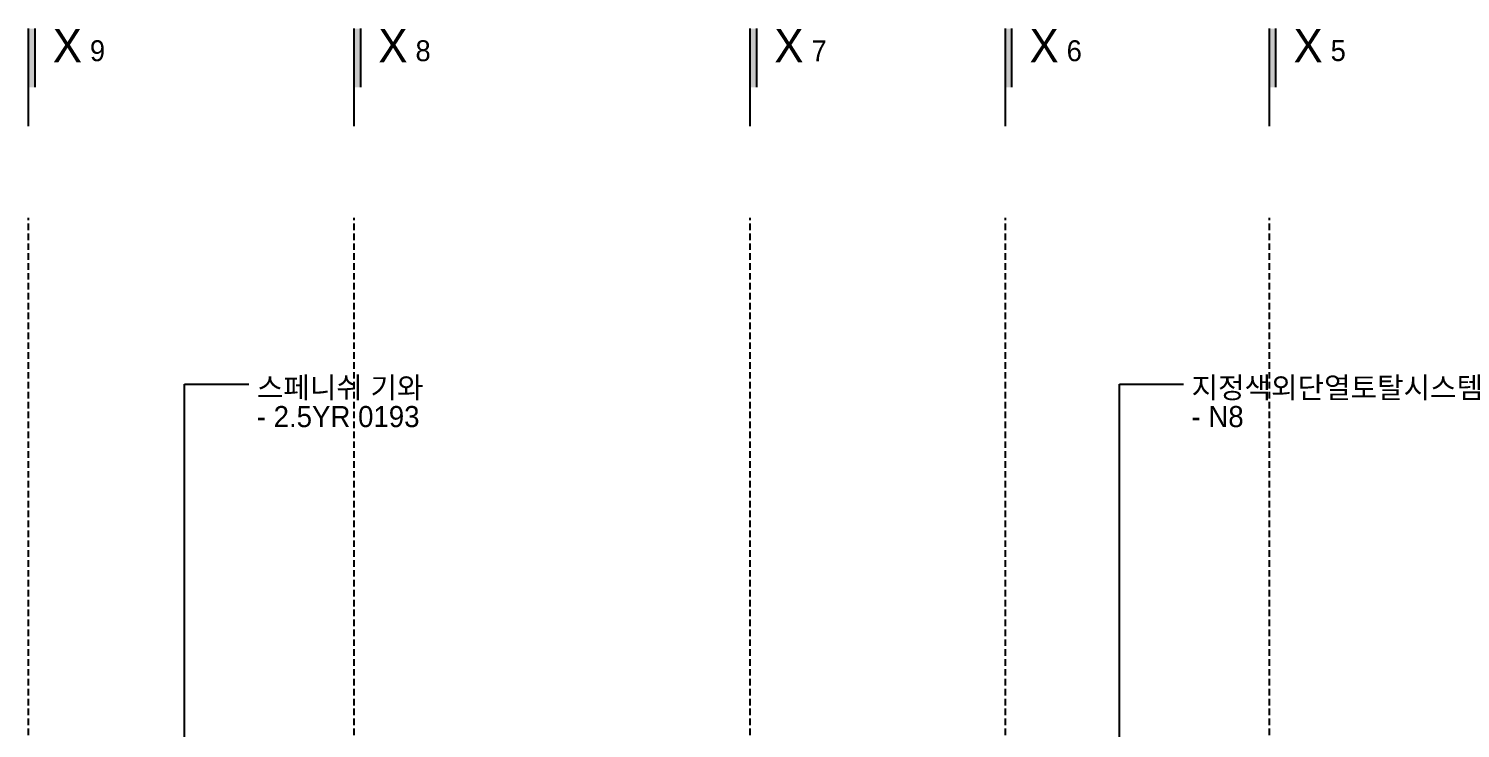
# Model space of a CAD drawing. Extents: x 11416736 to 11582377, y -14295679 to -14163266.
# Drawn here: x 11548066 to 11564336, y -14278545 to -14270594 of the extents above; entities that cross this region are included whole.
import ezdxf
from ezdxf.enums import TextEntityAlignment as Align

# ---------------------------------------------------------------- set-up
doc = ezdxf.new("R2010")
doc.units = 0
doc.header["$LTSCALE"] = 50
doc.header["$MEASUREMENT"] = 0
doc.linetypes.add('HIDDEN', pattern=[0.375, 0.25, -0.125])
for name, color, linetype in [('! 06 중심선', 11, 'CONTINUOUS'), ('! 12 지시선_안내선', 252, 'CONTINUOUS'), ('! 22 text 진한선', 7, 'CONTINUOUS'), ('TEX', 3, 'CONTINUOUS')]:
    doc.layers.add(name, color=color, linetype=linetype)
doc.styles.add('굴림', font='Gulim.ttf')

msp = doc.modelspace()

# ---------------------------------------------------------------- linework, layer by layer
at = {"layer": '! 06 중심선', "color": 251, "linetype": 'HIDDEN', "ltscale": 6}
for p, q in [((11548065.6, -14291896.1), (11548065.6, -14272743)), ((11551765.6, -14291896.1), (11551765.6, -14272743)), ((11556265.6, -14291896.1), (11556265.6, -14272743)), ((11559165.6, -14291896.1), (11559165.6, -14272743)), ((11562165.6, -14291896.1), (11562165.6, -14272743))]:
    msp.add_line(p, q, dxfattribs=at)
at = {"layer": '! 12 지시선_안내선'}
for points in [[(11549838.1, -14280149.4), (11549838.1, -14274633.9)], [(11549838.1, -14274633.9), (11550568.8, -14274633.9)], [(11560460.8, -14280916.3), (11560460.8, -14274633.9)], [(11560460.8, -14274633.9), (11561191.4, -14274633.9)]]:
    msp.add_lwpolyline(points, dxfattribs=at)
at = {"layer": '! 22 text 진한선', "color": 3}
for p, q in [((11548065.6, -14271703.6), (11548065.6, -14270593.8)), ((11548139.6, -14271259.6), (11548139.6, -14270593.8)), ((11551765.6, -14271703.6), (11551765.6, -14270593.8)), ((11551839.6, -14271259.6), (11551839.6, -14270593.8)), ((11556265.6, -14271703.6), (11556265.6, -14270593.8)), ((11556339.6, -14271259.6), (11556339.6, -14270593.8)), ((11559165.6, -14271703.6), (11559165.6, -14270593.8)), ((11559239.6, -14271259.6), (11559239.6, -14270593.8)), ((11562165.6, -14271703.6), (11562165.6, -14270593.8)), ((11562239.6, -14271259.6), (11562239.6, -14270593.8))]:
    msp.add_line(p, q, dxfattribs=at)
for points in [[(11548065.6, -14270593.8), (11548139.6, -14270593.8), (11548065.6, -14271259.6), (11548139.6, -14271259.6)], [(11551765.6, -14270593.8), (11551839.6, -14270593.8), (11551765.6, -14271259.6), (11551839.6, -14271259.6)], [(11556265.6, -14270593.8), (11556339.6, -14270593.8), (11556265.6, -14271259.6), (11556339.6, -14271259.6)], [(11559165.6, -14270593.8), (11559239.6, -14270593.8), (11559165.6, -14271259.6), (11559239.6, -14271259.6)], [(11562165.6, -14270593.8), (11562239.6, -14270593.8), (11562165.6, -14271259.6), (11562239.6, -14271259.6)]]:
    msp.add_solid(points, dxfattribs=at)

# ---------------------------------------------------------------- texts
at = {"layer": '! 22 text 진한선', "color": 3, "linetype": 'Continuous', "style": '굴림'}
for s, height, p in [('X', 380.2, (11548506.1, -14270787)), ('X', 380.2, (11552206.1, -14270787)), ('X', 380.2, (11556706.1, -14270787)), ('X', 380.2, (11559606.1, -14270787)), ('X', 380.2, (11562606.1, -14270787)), ('9', 237.6, (11548848.4, -14270844.8)), ('8', 237.6, (11552548.4, -14270844.8)), ('7', 237.6, (11557048.4, -14270844.8)), ('6', 237.6, (11559948.4, -14270844.8)), ('5', 237.6, (11562948.4, -14270844.8))]:
    msp.add_text(s, height=height, dxfattribs=at).set_placement(p, align=Align.MIDDLE)
at = {"layer": 'TEX', "linetype": 'Continuous', "style": '굴림'}
for s, p in [('스페니쉬 기와', (11550658.6, -14274793.3)), ('지정색외단열토탈시스템', (11561281.3, -14274793.3)), ('- 2.5YR 0193', (11550658, -14275122)), ('- N8', (11561280.6, -14275122))]:
    msp.add_text(s, height=240, dxfattribs=at).set_placement(p)

doc.saveas('drawing.dxf')
